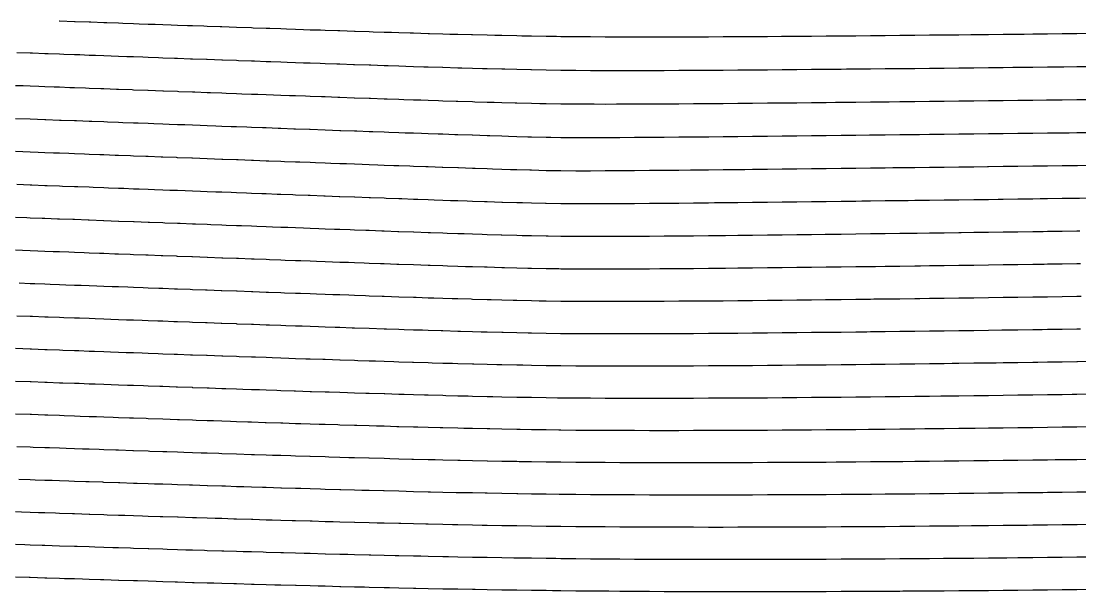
# Model space of a CAD drawing. Header units: metres. Extents: x 228 to 3387, y 40 to 163.
# Drawn here: x 586.5 to 813.5, y 40.5 to 163 of the extents above; entities that cross this region are included whole.
import ezdxf

# ---------------------------------------------------------------- set-up
doc = ezdxf.new("R2010")
doc.units = ezdxf.units.M
for name, color, linetype in [('Contour_Level_10', 7, 'Continuous'), ('Contour_Level_11', 7, 'Continuous'), ('Contour_Level_12', 7, 'Continuous'), ('Contour_Level_13', 7, 'Continuous'), ('Contour_Level_14', 7, 'Continuous'), ('Contour_Level_15', 7, 'Continuous'), ('Contour_Level_16', 7, 'Continuous'), ('Contour_Level_17', 7, 'Continuous'), ('Contour_Level_18', 7, 'Continuous'), ('Contour_Level_19', 7, 'Continuous'), ('Contour_Level_20', 7, 'Continuous'), ('Contour_Level_21', 7, 'Continuous'), ('Contour_Level_22', 7, 'Continuous'), ('Contour_Level_23', 7, 'Continuous'), ('Contour_Level_6', 7, 'Continuous'), ('Contour_Level_7', 7, 'Continuous'), ('Contour_Level_8', 7, 'Continuous'), ('Contour_Level_9', 7, 'Continuous')]:
    doc.layers.add(name, color=color, linetype=linetype)

msp = doc.modelspace()

# ---------------------------------------------------------------- linework, layer by layer
at = {"layer": 'Contour_Level_10'}
msp.add_lwpolyline([(816.09, 132.02), (813.05, 131.97), (812.93, 131.97), (809.76, 131.93), (806.6, 131.89), (803.62, 131.85), (803.44, 131.85), (800.28, 131.81), (797.12, 131.77), (793.96, 131.73), (793.74, 131.73), (790.79, 131.69), (787.63, 131.65), (784.47, 131.61), (783.67, 131.6), (781.31, 131.57), (778.15, 131.54), (774.98, 131.5), (773.47, 131.48), (771.82, 131.46), (768.66, 131.42), (765.5, 131.39), (763.14, 131.36), (762.34, 131.35), (759.18, 131.31), (756.01, 131.27), (752.85, 131.24), (752.6, 131.23), (749.69, 131.2), (746.53, 131.16), (743.37, 131.13), (741.7, 131.11), (740.21, 131.09), (737.04, 131.06), (733.88, 131.03), (730.72, 130.99), (730.07, 130.99), (727.56, 130.96), (724.4, 130.93), (721.23, 130.91), (718.07, 130.88), (716.12, 130.86), (714.91, 130.86), (711.75, 130.84), (708.59, 130.82), (705.43, 130.82), (702.26, 130.84), (700.76, 130.86), (699.1, 130.9), (695.94, 130.98), (695.57, 130.99), (692.78, 131.07), (691.45, 131.11), (689.62, 131.17), (687.6, 131.23), (686.46, 131.27), (683.9, 131.36), (683.29, 131.38), (680.3, 131.48), (680.13, 131.49), (676.97, 131.6), (676.76, 131.6), (673.81, 131.71), (673.28, 131.73), (670.65, 131.82), (669.83, 131.85), (667.48, 131.93), (666.41, 131.97), (664.32, 132.05), (663.02, 132.1), (661.16, 132.16), (659.65, 132.22), (658, 132.28), (656.29, 132.34), (654.84, 132.4), (652.94, 132.47), (651.68, 132.51), (649.6, 132.59), (648.51, 132.63), (646.27, 132.71), (645.35, 132.75), (642.95, 132.83), (642.19, 132.86), (639.64, 132.96), (639.03, 132.98), (636.33, 133.08), (635.87, 133.1), (633.02, 133.2), (632.71, 133.22), (629.72, 133.33), (629.54, 133.33), (626.42, 133.45), (626.38, 133.45), (623.22, 133.57), (623.12, 133.57), (620.06, 133.69), (619.82, 133.7), (616.9, 133.81), (616.53, 133.82), (613.73, 133.92), (613.23, 133.94), (610.57, 134.04), (609.94, 134.07), (607.41, 134.16), (606.64, 134.19), (604.25, 134.28), (603.35, 134.31), (601.09, 134.4), (600.06, 134.44), (597.93, 134.52), (596.76, 134.56), (594.76, 134.63), (593.47, 134.68), (591.6, 134.75), (590.17, 134.8), (588.44, 134.87), (586.88, 134.93), (585.28, 134.99)], dxfattribs=at)
at = {"layer": 'Contour_Level_11'}
msp.add_lwpolyline([(816.09, 125), (813.47, 124.95), (812.93, 124.95), (809.76, 124.9), (806.6, 124.85), (805.06, 124.83), (803.44, 124.81), (800.28, 124.77), (797.12, 124.72), (796, 124.71), (793.96, 124.68), (790.79, 124.64), (787.63, 124.6), (786.51, 124.59), (784.47, 124.56), (781.31, 124.52), (778.15, 124.48), (776.76, 124.46), (774.98, 124.44), (771.82, 124.4), (768.66, 124.36), (766.8, 124.34), (765.5, 124.32), (762.34, 124.28), (759.18, 124.25), (756.65, 124.22), (756.01, 124.21), (752.85, 124.17), (749.69, 124.13), (746.53, 124.1), (746.2, 124.09), (743.37, 124.06), (740.21, 124.02), (737.04, 123.99), (735.21, 123.97), (733.88, 123.96), (730.72, 123.92), (727.56, 123.89), (724.4, 123.86), (722.79, 123.85), (721.23, 123.83), (718.07, 123.81), (714.91, 123.79), (711.75, 123.77), (708.59, 123.76), (705.43, 123.77), (702.26, 123.79), (699.1, 123.84), (698.97, 123.85), (695.94, 123.92), (694, 123.97), (692.78, 124), (689.76, 124.09), (689.62, 124.1), (686.46, 124.2), (685.88, 124.22), (683.29, 124.3), (682.18, 124.34), (680.13, 124.41), (678.59, 124.46), (676.97, 124.52), (675.07, 124.59), (673.81, 124.63), (671.6, 124.71), (670.65, 124.74), (668.17, 124.83), (667.48, 124.86), (664.78, 124.95), (664.32, 124.97), (661.4, 125.08), (661.16, 125.09), (658.05, 125.2), (658, 125.2), (654.84, 125.32), (654.71, 125.32), (651.68, 125.44), (651.38, 125.45), (648.51, 125.55), (648.06, 125.57), (645.35, 125.67), (644.75, 125.69), (642.19, 125.79), (641.44, 125.82), (639.03, 125.91), (638.14, 125.94), (635.87, 126.02), (634.85, 126.06), (632.71, 126.14), (631.55, 126.19), (629.54, 126.26), (628.26, 126.31), (626.38, 126.38), (624.97, 126.43), (623.22, 126.5), (621.68, 126.56), (620.06, 126.62), (618.4, 126.68), (616.9, 126.73), (615.11, 126.8), (613.73, 126.85), (611.83, 126.92), (610.57, 126.97), (608.54, 127.05), (607.41, 127.09), (605.26, 127.17), (604.25, 127.21), (601.97, 127.29), (601.09, 127.33), (598.69, 127.42), (597.93, 127.45), (595.4, 127.54), (594.76, 127.56), (592.11, 127.66), (591.6, 127.68), (588.82, 127.79), (588.44, 127.8), (585.54, 127.91)], dxfattribs=at)
at = {"layer": 'Contour_Level_12'}
msp.add_lwpolyline([(813.55, 117.94), (812.93, 117.93), (809.76, 117.88), (806.6, 117.83), (805.68, 117.81), (803.44, 117.78), (800.28, 117.73), (797.16, 117.69), (797.12, 117.69), (793.96, 117.65), (790.79, 117.6), (788.09, 117.57), (787.63, 117.56), (784.47, 117.52), (781.31, 117.48), (778.65, 117.44), (778.15, 117.44), (774.98, 117.4), (771.82, 117.36), (768.91, 117.32), (768.66, 117.32), (765.5, 117.28), (762.34, 117.24), (759.18, 117.2), (758.9, 117.2), (756.01, 117.16), (752.85, 117.13), (749.69, 117.09), (748.53, 117.08), (746.53, 117.05), (743.37, 117.02), (740.21, 116.98), (737.55, 116.95), (737.04, 116.95), (733.88, 116.91), (730.72, 116.88), (727.56, 116.85), (724.95, 116.83), (724.4, 116.82), (721.23, 116.8), (718.07, 116.78), (714.91, 116.76), (711.75, 116.75), (708.59, 116.75), (705.43, 116.76), (702.26, 116.79), (699.55, 116.83), (699.1, 116.84), (695.94, 116.9), (693.96, 116.95), (692.78, 116.98), (689.62, 117.07), (689.42, 117.08), (686.46, 117.16), (685.37, 117.2), (683.29, 117.26), (681.53, 117.32), (680.13, 117.37), (677.85, 117.44), (676.97, 117.47), (674.26, 117.57), (673.81, 117.58), (670.74, 117.69), (670.65, 117.69), (667.48, 117.81), (667.27, 117.81), (664.32, 117.92), (663.85, 117.94), (661.16, 118.03), (660.45, 118.06), (658, 118.15), (657.07, 118.18), (654.84, 118.26), (653.71, 118.31), (651.68, 118.38), (650.37, 118.43), (648.51, 118.5), (647.04, 118.55), (645.35, 118.61), (643.71, 118.68), (642.19, 118.73), (640.4, 118.8), (639.03, 118.85), (637.08, 118.92), (635.87, 118.97), (633.78, 119.05), (632.71, 119.09), (630.48, 119.17), (629.54, 119.2), (627.18, 119.29), (626.38, 119.32), (623.89, 119.41), (623.22, 119.44), (620.59, 119.54), (620.06, 119.56), (617.3, 119.66), (616.9, 119.68), (614.01, 119.78), (613.73, 119.79), (610.72, 119.91), (610.57, 119.91), (607.43, 120.03), (607.41, 120.03), (604.25, 120.15), (604.14, 120.15), (601.09, 120.27), (600.86, 120.28), (597.93, 120.39), (597.57, 120.4), (594.76, 120.5), (594.28, 120.52), (591.6, 120.62), (590.99, 120.65), (588.44, 120.74), (587.7, 120.77), (585.28, 120.86)], dxfattribs=at)
at = {"layer": 'Contour_Level_13'}
msp.add_lwpolyline([(813.69, 110.92), (812.93, 110.91), (809.76, 110.86), (806.6, 110.81), (805.92, 110.8), (803.44, 110.76), (800.28, 110.71), (797.58, 110.67), (797.12, 110.67), (793.96, 110.62), (790.79, 110.58), (788.72, 110.55), (787.63, 110.53), (784.47, 110.49), (781.31, 110.45), (779.41, 110.43), (778.15, 110.41), (774.98, 110.37), (771.82, 110.33), (769.72, 110.3), (768.66, 110.29), (765.5, 110.25), (762.34, 110.21), (759.64, 110.18), (759.18, 110.17), (756.01, 110.14), (752.85, 110.1), (749.69, 110.06), (749.04, 110.06), (746.53, 110.03), (743.37, 109.99), (740.21, 109.96), (737.56, 109.93), (737.04, 109.93), (733.88, 109.9), (730.72, 109.87), (727.56, 109.84), (724.4, 109.82), (723.44, 109.81), (721.23, 109.8), (718.07, 109.78), (714.91, 109.77), (711.75, 109.76), (708.59, 109.76), (705.43, 109.78), (702.26, 109.8), (701.82, 109.81), (699.1, 109.85), (695.94, 109.91), (695.13, 109.93), (692.78, 109.99), (690.19, 110.06), (689.62, 110.07), (686.46, 110.16), (685.85, 110.18), (683.29, 110.26), (681.82, 110.3), (680.13, 110.36), (677.97, 110.43), (676.97, 110.46), (674.25, 110.55), (673.81, 110.56), (670.65, 110.67), (670.63, 110.67), (667.48, 110.78), (667.07, 110.8), (664.32, 110.89), (663.57, 110.92), (661.16, 111), (660.1, 111.04), (658, 111.12), (656.67, 111.17), (654.84, 111.23), (653.26, 111.29), (651.68, 111.35), (649.86, 111.41), (648.51, 111.46), (646.49, 111.53), (645.35, 111.58), (643.13, 111.66), (642.19, 111.69), (639.78, 111.78), (639.03, 111.81), (636.44, 111.9), (635.87, 111.92), (633.1, 112.03), (632.71, 112.04), (629.78, 112.15), (629.54, 112.16), (626.45, 112.27), (626.38, 112.28), (623.22, 112.39), (623.14, 112.4), (620.06, 112.51), (619.82, 112.52), (616.9, 112.63), (616.51, 112.64), (613.73, 112.75), (613.21, 112.77), (610.57, 112.86), (609.9, 112.89), (607.41, 112.98), (606.6, 113.01), (604.25, 113.1), (603.3, 113.14), (601.09, 113.22), (600, 113.26), (597.93, 113.34), (596.7, 113.38), (594.76, 113.45), (593.4, 113.5), (591.6, 113.57), (590.1, 113.63), (588.44, 113.69), (586.8, 113.75), (585.28, 113.81)], dxfattribs=at)
at = {"layer": 'Contour_Level_14'}
msp.add_lwpolyline([(813.85, 103.9), (812.93, 103.89), (809.76, 103.84), (806.6, 103.79), (805.88, 103.78), (803.44, 103.74), (800.28, 103.69), (797.48, 103.65), (797.12, 103.65), (793.96, 103.61), (790.79, 103.56), (788.58, 103.53), (787.63, 103.52), (784.47, 103.48), (781.31, 103.44), (779.21, 103.41), (778.15, 103.39), (774.98, 103.35), (771.82, 103.32), (769.36, 103.29), (768.66, 103.28), (765.5, 103.24), (762.34, 103.2), (759.18, 103.16), (758.97, 103.16), (756.01, 103.13), (752.85, 103.09), (749.69, 103.06), (747.77, 103.04), (746.53, 103.03), (743.37, 102.99), (740.21, 102.96), (737.04, 102.93), (735.03, 102.92), (733.88, 102.91), (730.72, 102.88), (727.56, 102.86), (724.4, 102.84), (721.23, 102.82), (718.07, 102.81), (714.91, 102.8), (711.75, 102.79), (708.59, 102.8), (705.43, 102.81), (702.26, 102.84), (699.1, 102.89), (697.59, 102.92), (695.94, 102.95), (692.78, 103.02), (692.04, 103.04), (689.62, 103.1), (687.32, 103.16), (686.46, 103.19), (683.29, 103.28), (682.99, 103.29), (680.13, 103.37), (678.93, 103.41), (676.97, 103.47), (675.02, 103.53), (673.81, 103.57), (671.23, 103.65), (670.65, 103.67), (667.53, 103.78), (667.48, 103.78), (664.32, 103.89), (663.91, 103.9), (661.16, 104), (660.34, 104.02), (658, 104.11), (656.81, 104.15), (654.84, 104.22), (653.31, 104.27), (651.68, 104.33), (649.84, 104.39), (648.51, 104.44), (646.4, 104.52), (645.35, 104.55), (642.98, 104.64), (642.19, 104.67), (639.57, 104.76), (639.03, 104.78), (636.18, 104.89), (635.87, 104.9), (632.8, 105.01), (632.71, 105.01), (629.54, 105.13), (629.43, 105.13), (626.38, 105.24), (626.07, 105.26), (623.22, 105.36), (622.72, 105.38), (620.06, 105.48), (619.37, 105.5), (616.9, 105.59), (616.03, 105.62), (613.73, 105.71), (612.69, 105.75), (610.57, 105.83), (609.36, 105.87), (607.41, 105.94), (606.03, 105.99), (604.25, 106.06), (602.7, 106.12), (601.09, 106.18), (599.38, 106.24), (597.93, 106.29), (596.06, 106.36), (594.76, 106.41), (592.74, 106.49), (591.6, 106.53), (589.42, 106.61), (588.44, 106.65), (586.11, 106.73)], dxfattribs=at)
at = {"layer": 'Contour_Level_15'}
msp.add_lwpolyline([(813.71, 96.88), (812.93, 96.87), (809.76, 96.82), (806.6, 96.78), (805.46, 96.76), (803.44, 96.73), (800.28, 96.69), (797.12, 96.64), (796.83, 96.64), (793.96, 96.6), (790.79, 96.55), (787.74, 96.51), (787.63, 96.51), (784.47, 96.47), (781.31, 96.43), (778.15, 96.39), (778.11, 96.39), (774.98, 96.35), (771.82, 96.31), (768.66, 96.28), (767.86, 96.27), (765.5, 96.24), (762.34, 96.2), (759.18, 96.17), (756.8, 96.14), (756.01, 96.14), (752.85, 96.1), (749.69, 96.07), (746.53, 96.04), (744.39, 96.02), (743.37, 96.01), (740.21, 95.98), (737.04, 95.96), (733.88, 95.93), (730.72, 95.91), (728.34, 95.9), (727.56, 95.89), (724.4, 95.88), (721.23, 95.86), (718.07, 95.85), (714.91, 95.85), (711.75, 95.85), (708.59, 95.86), (705.43, 95.87), (702.26, 95.9), (702.15, 95.9), (699.1, 95.94), (695.94, 96.01), (695.22, 96.02), (692.78, 96.07), (689.89, 96.14), (689.62, 96.15), (686.46, 96.23), (685.16, 96.27), (683.29, 96.32), (680.75, 96.39), (680.13, 96.41), (676.97, 96.5), (676.57, 96.51), (673.81, 96.6), (672.55, 96.64), (670.65, 96.7), (668.66, 96.76), (667.48, 96.8), (664.86, 96.88), (664.32, 96.9), (661.16, 97.01), (661.14, 97.01), (658, 97.11), (657.48, 97.13), (654.84, 97.22), (653.87, 97.25), (651.68, 97.33), (650.29, 97.38), (648.51, 97.44), (646.76, 97.5), (645.35, 97.55), (643.25, 97.62), (642.19, 97.66), (639.77, 97.74), (639.03, 97.77), (636.3, 97.87), (635.87, 97.88), (632.86, 97.99), (632.71, 98), (629.54, 98.11), (629.43, 98.11), (626.38, 98.22), (626.01, 98.24), (623.22, 98.34), (622.61, 98.36), (620.06, 98.45), (619.21, 98.48), (616.9, 98.57), (615.83, 98.61), (613.73, 98.68), (612.45, 98.73), (610.57, 98.8), (609.08, 98.85), (607.41, 98.91), (605.71, 98.98), (604.25, 99.03), (602.35, 99.1), (601.09, 99.15), (599, 99.22), (597.93, 99.26), (595.65, 99.35), (594.76, 99.38), (592.3, 99.47), (591.6, 99.49), (588.96, 99.59), (588.44, 99.61), (585.61, 99.71)], dxfattribs=at)
at = {"layer": 'Contour_Level_16'}
msp.add_lwpolyline([(816.09, 89.91), (813.06, 89.86), (812.93, 89.86), (809.76, 89.82), (806.6, 89.77), (804.54, 89.74), (803.44, 89.73), (800.28, 89.68), (797.12, 89.64), (795.6, 89.62), (793.96, 89.6), (790.79, 89.56), (787.63, 89.51), (786.14, 89.5), (784.47, 89.47), (781.31, 89.44), (778.15, 89.4), (776.03, 89.37), (774.98, 89.36), (771.82, 89.32), (768.66, 89.29), (765.5, 89.25), (765.08, 89.25), (762.34, 89.22), (759.18, 89.19), (756.01, 89.16), (752.85, 89.13), (752.81, 89.13), (749.69, 89.1), (746.53, 89.07), (743.37, 89.04), (740.21, 89.02), (737.61, 89), (737.04, 89), (733.88, 88.98), (730.72, 88.96), (727.56, 88.95), (724.4, 88.94), (721.23, 88.93), (718.07, 88.92), (714.91, 88.92), (711.75, 88.93), (708.59, 88.94), (705.43, 88.96), (702.26, 88.99), (701.12, 89), (699.1, 89.03), (695.94, 89.09), (694.09, 89.13), (692.78, 89.15), (689.62, 89.22), (688.53, 89.25), (686.46, 89.3), (683.56, 89.37), (683.29, 89.38), (680.13, 89.46), (678.98, 89.5), (676.97, 89.55), (674.63, 89.62), (673.81, 89.64), (670.65, 89.74), (670.46, 89.74), (667.48, 89.83), (666.44, 89.86), (664.32, 89.93), (662.52, 89.99), (661.16, 90.03), (658.68, 90.11), (658, 90.13), (654.91, 90.23), (654.84, 90.24), (651.68, 90.34), (651.21, 90.36), (648.51, 90.45), (647.55, 90.48), (645.35, 90.55), (643.93, 90.6), (642.19, 90.66), (640.35, 90.73), (639.03, 90.77), (636.79, 90.85), (635.87, 90.88), (633.26, 90.97), (632.71, 90.99), (629.76, 91.1), (629.54, 91.1), (626.38, 91.22), (626.27, 91.22), (623.22, 91.33), (622.8, 91.34), (620.06, 91.44), (619.35, 91.47), (616.9, 91.55), (615.9, 91.59), (613.73, 91.67), (612.47, 91.71), (610.57, 91.78), (609.05, 91.83), (607.41, 91.89), (605.64, 91.96), (604.25, 92.01), (602.24, 92.08), (601.09, 92.12), (598.84, 92.2), (597.93, 92.24), (595.45, 92.33), (594.76, 92.35), (592.07, 92.45), (591.6, 92.47), (588.69, 92.57), (588.44, 92.58), (585.32, 92.7)], dxfattribs=at)
at = {"layer": 'Contour_Level_17'}
msp.add_lwpolyline([(816.09, 82.91), (812.93, 82.86), (811.94, 82.85), (809.76, 82.82), (806.6, 82.77), (803.44, 82.73), (803.1, 82.72), (800.28, 82.69), (797.12, 82.64), (793.96, 82.6), (793.74, 82.6), (790.79, 82.56), (787.63, 82.52), (784.47, 82.49), (783.73, 82.48), (781.31, 82.45), (778.15, 82.41), (774.98, 82.38), (772.85, 82.35), (771.82, 82.34), (768.66, 82.31), (765.5, 82.28), (762.34, 82.25), (760.66, 82.23), (759.18, 82.22), (756.01, 82.19), (752.85, 82.16), (749.69, 82.14), (746.53, 82.11), (745.84, 82.11), (743.37, 82.09), (740.21, 82.07), (737.04, 82.05), (733.88, 82.04), (730.72, 82.03), (727.56, 82.02), (724.4, 82.01), (721.23, 82.01), (718.07, 82.01), (714.91, 82.01), (711.75, 82.02), (708.59, 82.04), (705.43, 82.07), (702.26, 82.1), (701.53, 82.11), (699.1, 82.14), (695.94, 82.19), (693.68, 82.23), (692.78, 82.25), (689.62, 82.31), (687.66, 82.35), (686.46, 82.38), (683.29, 82.46), (682.39, 82.48), (680.13, 82.53), (677.55, 82.6), (676.97, 82.62), (673.81, 82.7), (673, 82.72), (670.65, 82.79), (668.67, 82.85), (667.48, 82.88), (664.48, 82.97), (664.32, 82.97), (661.16, 83.07), (660.42, 83.09), (658, 83.17), (656.46, 83.22), (654.84, 83.27), (652.58, 83.34), (651.68, 83.37), (648.77, 83.46), (648.51, 83.47), (645.35, 83.57), (645.02, 83.59), (642.19, 83.68), (641.31, 83.71), (639.03, 83.79), (637.65, 83.83), (635.87, 83.89), (634.02, 83.95), (632.71, 84), (630.42, 84.08), (629.54, 84.11), (626.84, 84.2), (626.38, 84.22), (623.29, 84.32), (623.22, 84.33), (620.06, 84.44), (619.76, 84.45), (616.9, 84.55), (616.25, 84.57), (613.73, 84.66), (612.76, 84.69), (610.57, 84.77), (609.28, 84.82), (607.41, 84.88), (605.81, 84.94), (604.25, 85), (602.36, 85.06), (601.09, 85.11), (598.91, 85.19), (597.93, 85.22), (595.47, 85.31), (594.76, 85.33), (592.05, 85.43), (591.6, 85.45), (588.63, 85.56), (588.44, 85.56), (585.28, 85.68)], dxfattribs=at)
at = {"layer": 'Contour_Level_18'}
msp.add_lwpolyline([(816.09, 75.91), (812.93, 75.86), (810.36, 75.83), (809.76, 75.82), (806.6, 75.78), (803.44, 75.74), (801.06, 75.71), (800.28, 75.7), (797.12, 75.66), (793.96, 75.62), (791.12, 75.58), (790.79, 75.58), (787.63, 75.54), (784.47, 75.51), (781.31, 75.47), (780.31, 75.46), (778.15, 75.44), (774.98, 75.4), (771.82, 75.37), (768.66, 75.34), (768.21, 75.34), (765.5, 75.31), (762.34, 75.28), (759.18, 75.26), (756.01, 75.23), (753.65, 75.21), (752.85, 75.21), (749.69, 75.19), (746.53, 75.17), (743.37, 75.15), (740.21, 75.13), (737.04, 75.12), (733.88, 75.11), (730.72, 75.1), (727.56, 75.09), (724.4, 75.09), (721.23, 75.09), (718.07, 75.1), (714.91, 75.11), (711.75, 75.13), (708.59, 75.15), (705.43, 75.17), (702.26, 75.21), (701.84, 75.21), (699.1, 75.25), (695.94, 75.3), (693.49, 75.34), (692.78, 75.35), (689.62, 75.41), (687.04, 75.46), (686.46, 75.47), (683.29, 75.54), (681.45, 75.58), (680.13, 75.61), (676.97, 75.69), (676.35, 75.71), (673.81, 75.77), (671.59, 75.83), (670.65, 75.85), (667.48, 75.94), (667.06, 75.95), (664.32, 76.03), (662.72, 76.08), (661.16, 76.12), (658.52, 76.2), (658, 76.21), (654.84, 76.31), (654.42, 76.32), (651.68, 76.41), (650.43, 76.44), (648.51, 76.5), (646.51, 76.57), (645.35, 76.6), (642.65, 76.69), (642.19, 76.71), (639.03, 76.81), (638.85, 76.81), (635.87, 76.91), (635.1, 76.94), (632.71, 77.02), (631.39, 77.06), (629.54, 77.12), (627.72, 77.18), (626.38, 77.23), (624.07, 77.31), (623.22, 77.34), (620.45, 77.43), (620.06, 77.44), (616.9, 77.55), (616.86, 77.55), (613.73, 77.66), (613.29, 77.68), (610.57, 77.77), (609.74, 77.8), (607.41, 77.88), (606.21, 77.92), (604.25, 77.99), (602.69, 78.05), (601.09, 78.1), (599.19, 78.17), (597.93, 78.21), (595.7, 78.29), (594.76, 78.32), (592.22, 78.41), (591.6, 78.44), (588.75, 78.54), (588.44, 78.55), (585.29, 78.66)], dxfattribs=at)
at = {"layer": 'Contour_Level_19'}
msp.add_lwpolyline([(816.09, 68.91), (812.93, 68.87), (809.76, 68.83), (808.28, 68.81), (806.6, 68.79), (803.44, 68.75), (800.28, 68.71), (798.37, 68.69), (797.12, 68.67), (793.96, 68.64), (790.79, 68.6), (787.63, 68.56), (787.62, 68.56), (784.47, 68.53), (781.31, 68.5), (778.15, 68.47), (775.58, 68.44), (774.98, 68.44), (771.82, 68.41), (768.66, 68.38), (765.5, 68.35), (762.34, 68.33), (761.26, 68.32), (759.18, 68.3), (756.01, 68.28), (752.85, 68.26), (749.69, 68.24), (746.53, 68.23), (743.37, 68.21), (740.21, 68.2), (739.17, 68.2), (737.04, 68.19), (733.88, 68.18), (730.72, 68.18), (727.56, 68.18), (724.4, 68.18), (721.23, 68.18), (718.07, 68.19), (717.95, 68.2), (714.91, 68.21), (711.75, 68.23), (708.59, 68.25), (705.43, 68.28), (702.26, 68.31), (701.98, 68.32), (699.1, 68.35), (695.94, 68.4), (693.31, 68.44), (692.78, 68.45), (689.62, 68.51), (686.5, 68.56), (686.46, 68.57), (683.29, 68.63), (680.62, 68.69), (680.13, 68.7), (676.97, 68.77), (675.29, 68.81), (673.81, 68.85), (670.65, 68.93), (670.3, 68.93), (667.48, 69.01), (665.6, 69.06), (664.32, 69.09), (661.16, 69.18), (661.09, 69.18), (658, 69.27), (656.75, 69.3), (654.84, 69.36), (652.52, 69.43), (651.68, 69.45), (648.51, 69.55), (648.4, 69.55), (645.35, 69.64), (644.37, 69.67), (642.19, 69.74), (640.42, 69.8), (639.03, 69.84), (636.52, 69.92), (635.87, 69.94), (632.71, 70.04), (632.68, 70.04), (629.54, 70.14), (628.88, 70.17), (626.38, 70.25), (625.13, 70.29), (623.22, 70.35), (621.42, 70.41), (620.06, 70.46), (617.73, 70.53), (616.9, 70.56), (614.07, 70.66), (613.73, 70.67), (610.57, 70.78), (610.44, 70.78), (607.41, 70.88), (606.83, 70.9), (604.25, 70.99), (603.24, 71.03), (601.09, 71.1), (599.67, 71.15), (597.93, 71.21), (596.12, 71.27), (594.76, 71.32), (592.58, 71.4), (591.6, 71.43), (589.05, 71.52), (588.44, 71.54), (585.54, 71.64)], dxfattribs=at)
at = {"layer": 'Contour_Level_20'}
msp.add_lwpolyline([(815.53, 61.92), (812.93, 61.88), (809.76, 61.84), (806.6, 61.8), (805.62, 61.79), (803.44, 61.77), (800.28, 61.73), (797.12, 61.69), (794.88, 61.67), (793.96, 61.66), (790.79, 61.63), (787.63, 61.59), (784.47, 61.56), (782.92, 61.55), (781.31, 61.53), (778.15, 61.5), (774.98, 61.47), (771.82, 61.45), (768.85, 61.42), (768.66, 61.42), (765.5, 61.4), (762.34, 61.38), (759.18, 61.36), (756.01, 61.34), (752.85, 61.32), (749.69, 61.3), (748.9, 61.3), (746.53, 61.29), (743.37, 61.28), (740.21, 61.27), (737.04, 61.26), (733.88, 61.26), (730.72, 61.26), (727.56, 61.26), (724.4, 61.27), (721.23, 61.28), (718.07, 61.29), (716.35, 61.3), (714.91, 61.31), (711.75, 61.33), (708.59, 61.35), (705.43, 61.38), (702.26, 61.42), (701.92, 61.42), (699.1, 61.46), (695.94, 61.5), (693.04, 61.55), (692.78, 61.55), (689.62, 61.6), (686.46, 61.66), (685.98, 61.67), (683.29, 61.72), (680.13, 61.79), (679.83, 61.79), (676.97, 61.85), (674.27, 61.92), (673.81, 61.93), (670.65, 62), (669.1, 62.04), (667.48, 62.08), (664.32, 62.16), (664.21, 62.16), (661.16, 62.24), (659.55, 62.29), (658, 62.33), (655.06, 62.41), (654.84, 62.41), (651.68, 62.5), (650.71, 62.53), (648.51, 62.59), (646.47, 62.65), (645.35, 62.69), (642.32, 62.78), (642.19, 62.78), (639.03, 62.88), (638.27, 62.9), (635.87, 62.97), (634.28, 63.02), (632.71, 63.07), (630.35, 63.15), (629.54, 63.17), (626.47, 63.27), (626.38, 63.27), (623.22, 63.37), (622.64, 63.39), (620.06, 63.48), (618.85, 63.52), (616.9, 63.58), (615.09, 63.64), (613.73, 63.68), (611.37, 63.76), (610.57, 63.79), (607.67, 63.89), (607.41, 63.89), (604.25, 64), (604, 64.01), (601.09, 64.11), (600.36, 64.13), (597.93, 64.21), (596.73, 64.26), (594.76, 64.32), (593.13, 64.38), (591.6, 64.43), (589.54, 64.5), (588.44, 64.54), (585.97, 64.62)], dxfattribs=at)
at = {"layer": 'Contour_Level_21'}
msp.add_lwpolyline([(816.09, 54.94), (812.98, 54.9), (812.93, 54.9), (809.76, 54.86), (806.6, 54.82), (803.44, 54.79), (802.23, 54.77), (800.28, 54.75), (797.12, 54.72), (793.96, 54.69), (790.79, 54.66), (790.34, 54.65), (787.63, 54.63), (784.47, 54.6), (781.31, 54.57), (778.15, 54.54), (776.47, 54.53), (774.98, 54.52), (771.82, 54.49), (768.66, 54.47), (765.5, 54.45), (762.34, 54.43), (759.18, 54.41), (757.9, 54.41), (756.01, 54.4), (752.85, 54.38), (749.69, 54.37), (746.53, 54.36), (743.37, 54.35), (740.21, 54.35), (737.04, 54.34), (733.88, 54.34), (730.72, 54.35), (727.56, 54.35), (724.4, 54.36), (721.23, 54.37), (718.07, 54.39), (715.02, 54.41), (714.91, 54.41), (711.75, 54.43), (708.59, 54.46), (705.43, 54.49), (702.26, 54.52), (701.65, 54.53), (699.1, 54.56), (695.94, 54.6), (692.78, 54.65), (692.65, 54.65), (689.62, 54.7), (686.46, 54.76), (685.39, 54.77), (683.29, 54.81), (680.13, 54.88), (679.03, 54.9), (676.97, 54.94), (673.81, 55.01), (673.26, 55.02), (670.65, 55.08), (667.91, 55.14), (667.48, 55.15), (664.32, 55.23), (662.87, 55.27), (661.16, 55.31), (658.05, 55.39), (658, 55.39), (654.84, 55.48), (653.43, 55.51), (651.68, 55.56), (648.94, 55.64), (648.51, 55.65), (645.35, 55.74), (644.59, 55.76), (642.19, 55.83), (640.34, 55.88), (639.03, 55.92), (636.18, 56.01), (635.87, 56.02), (632.71, 56.11), (632.1, 56.13), (629.54, 56.21), (628.08, 56.25), (626.38, 56.3), (624.12, 56.38), (623.22, 56.4), (620.2, 56.5), (620.06, 56.5), (616.9, 56.6), (616.34, 56.62), (613.73, 56.71), (612.52, 56.74), (610.57, 56.81), (608.73, 56.87), (607.41, 56.91), (604.97, 56.99), (604.25, 57.01), (601.23, 57.11), (601.09, 57.12), (597.93, 57.22), (597.53, 57.24), (594.76, 57.33), (593.85, 57.36), (591.6, 57.44), (590.19, 57.48), (588.44, 57.54), (586.55, 57.61), (585.28, 57.65)], dxfattribs=at)
at = {"layer": 'Contour_Level_22'}
msp.add_lwpolyline([(816.09, 47.95), (812.93, 47.91), (809.79, 47.88), (809.76, 47.88), (806.6, 47.85), (803.44, 47.81), (800.28, 47.78), (797.92, 47.76), (797.12, 47.75), (793.96, 47.72), (790.79, 47.69), (787.63, 47.66), (784.47, 47.64), (784.28, 47.63), (781.31, 47.61), (778.15, 47.59), (774.98, 47.56), (771.82, 47.54), (768.66, 47.52), (766.72, 47.51), (765.5, 47.5), (762.34, 47.49), (759.18, 47.47), (756.01, 47.46), (752.85, 47.45), (749.69, 47.44), (746.53, 47.43), (743.37, 47.43), (740.21, 47.42), (737.04, 47.42), (733.88, 47.43), (730.72, 47.43), (727.56, 47.44), (724.4, 47.45), (721.23, 47.46), (718.07, 47.48), (714.91, 47.5), (713.85, 47.51), (711.75, 47.53), (708.59, 47.55), (705.43, 47.59), (702.26, 47.62), (701.16, 47.63), (699.1, 47.66), (695.94, 47.7), (692.78, 47.75), (692.13, 47.76), (689.62, 47.8), (686.46, 47.85), (684.69, 47.88), (683.29, 47.9), (680.13, 47.96), (678.16, 48), (676.97, 48.03), (673.81, 48.09), (672.23, 48.13), (670.65, 48.16), (667.48, 48.23), (666.71, 48.25), (664.32, 48.3), (661.51, 48.37), (661.16, 48.38), (658, 48.46), (656.57, 48.5), (654.84, 48.54), (651.8, 48.62), (651.68, 48.62), (648.51, 48.71), (647.21, 48.74), (645.35, 48.79), (642.74, 48.86), (642.19, 48.88), (639.03, 48.97), (638.39, 48.99), (635.87, 49.06), (634.13, 49.11), (632.71, 49.15), (629.96, 49.23), (629.54, 49.25), (626.38, 49.34), (625.85, 49.36), (623.22, 49.44), (621.81, 49.48), (620.06, 49.53), (617.82, 49.6), (616.9, 49.63), (613.88, 49.73), (613.73, 49.73), (610.57, 49.83), (609.98, 49.85), (607.41, 49.93), (606.13, 49.97), (604.25, 50.03), (602.3, 50.1), (601.09, 50.14), (598.51, 50.22), (597.93, 50.24), (594.76, 50.34), (594.75, 50.34), (591.6, 50.45), (591.01, 50.47), (588.44, 50.55), (587.3, 50.59), (585.28, 50.66)], dxfattribs=at)
at = {"layer": 'Contour_Level_23'}
msp.add_lwpolyline([(816.09, 40.97), (812.93, 40.93), (809.76, 40.9), (806.6, 40.87), (805.78, 40.86), (803.44, 40.84), (800.28, 40.81), (797.12, 40.78), (793.96, 40.75), (792.3, 40.74), (790.79, 40.73), (787.63, 40.7), (784.47, 40.68), (781.31, 40.65), (778.15, 40.63), (775.57, 40.62), (774.98, 40.61), (771.82, 40.59), (768.66, 40.58), (765.5, 40.56), (762.34, 40.55), (759.18, 40.53), (756.01, 40.52), (752.85, 40.52), (749.69, 40.51), (746.53, 40.5), (743.37, 40.5), (740.21, 40.5), (737.04, 40.5), (733.88, 40.51), (730.72, 40.52), (727.56, 40.53), (724.4, 40.54), (721.23, 40.56), (718.07, 40.57), (714.91, 40.6), (712.53, 40.62), (711.75, 40.62), (708.59, 40.65), (705.43, 40.68), (702.26, 40.72), (700.45, 40.74), (699.1, 40.76), (695.94, 40.8), (692.78, 40.84), (691.43, 40.86), (689.62, 40.89), (686.46, 40.94), (683.87, 40.98), (683.29, 40.99), (680.13, 41.05), (677.19, 41.11), (676.97, 41.11), (673.81, 41.18), (671.12, 41.23), (670.65, 41.24), (667.48, 41.31), (665.47, 41.35), (664.32, 41.38), (661.16, 41.45), (660.14, 41.48), (658, 41.53), (655.06, 41.6), (654.84, 41.61), (651.68, 41.69), (650.19, 41.72), (648.51, 41.77), (645.47, 41.85), (645.35, 41.85), (642.19, 41.93), (640.91, 41.97), (639.03, 42.02), (636.45, 42.09), (635.87, 42.11), (632.71, 42.2), (632.1, 42.22), (629.54, 42.29), (627.83, 42.34), (626.38, 42.38), (623.64, 42.46), (623.22, 42.47), (620.06, 42.57), (619.52, 42.59), (616.9, 42.66), (615.46, 42.71), (613.73, 42.76), (611.44, 42.83), (610.57, 42.86), (607.48, 42.95), (607.41, 42.96), (604.25, 43.06), (603.55, 43.08), (601.09, 43.16), (599.67, 43.2), (597.93, 43.26), (595.82, 43.32), (594.76, 43.36), (592, 43.45), (591.6, 43.46), (588.44, 43.56), (588.2, 43.57), (585.28, 43.67)], dxfattribs=at)
at = {"layer": 'Contour_Level_6'}
msp.add_lwpolyline([(816.09, 160.35), (812.93, 160.3), (812.02, 160.29), (809.76, 160.26), (806.6, 160.22), (803.44, 160.19), (801.64, 160.17), (800.28, 160.15), (797.12, 160.12), (793.96, 160.08), (790.79, 160.05), (790.15, 160.05), (787.63, 160.02), (784.47, 159.99), (781.31, 159.96), (778.15, 159.92), (777.88, 159.92), (774.98, 159.89), (771.82, 159.86), (768.66, 159.83), (765.5, 159.81), (764.65, 159.8), (762.34, 159.78), (759.18, 159.75), (756.01, 159.73), (752.85, 159.7), (749.69, 159.68), (749.56, 159.68), (746.53, 159.65), (743.37, 159.63), (740.21, 159.61), (737.04, 159.6), (733.88, 159.58), (730.72, 159.57), (727.56, 159.56), (724.4, 159.55), (722.62, 159.55), (721.23, 159.55), (720.21, 159.55), (718.07, 159.55), (714.91, 159.56), (711.75, 159.58), (708.59, 159.6), (705.43, 159.63), (702.26, 159.66), (701.34, 159.68), (699.1, 159.71), (695.94, 159.76), (693.91, 159.8), (692.78, 159.82), (689.62, 159.89), (688.12, 159.92), (686.46, 159.96), (683.29, 160.04), (683.06, 160.05), (680.13, 160.12), (678.46, 160.17), (676.97, 160.21), (674.1, 160.29), (673.81, 160.3), (670.65, 160.39), (669.94, 160.41), (667.48, 160.49), (665.92, 160.54), (664.32, 160.59), (662, 160.66), (661.16, 160.69), (658.16, 160.78), (658, 160.79), (654.84, 160.89), (654.4, 160.91), (651.68, 161), (650.69, 161.03), (648.51, 161.1), (647.02, 161.15), (645.35, 161.21), (643.4, 161.28), (642.19, 161.32), (639.8, 161.4), (639.03, 161.43), (636.23, 161.52), (635.87, 161.54), (632.71, 161.64), (632.69, 161.65), (629.54, 161.76), (629.16, 161.77), (626.38, 161.87), (625.66, 161.89), (623.22, 161.98), (622.17, 162.02), (620.06, 162.09), (618.7, 162.14), (616.9, 162.2), (615.23, 162.26), (613.73, 162.31), (611.78, 162.38), (610.57, 162.43), (608.33, 162.51), (607.41, 162.54), (604.9, 162.63), (604.25, 162.65), (601.47, 162.75), (601.09, 162.77), (598.05, 162.88), (597.93, 162.88), (594.76, 163), (594.63, 163)], dxfattribs=at)
at = {"layer": 'Contour_Level_7'}
msp.add_lwpolyline([(816.09, 153.22), (812.93, 153.18), (810.13, 153.15), (809.76, 153.15), (806.6, 153.11), (803.44, 153.07), (800.28, 153.04), (799.15, 153.03), (797.12, 153), (793.96, 152.97), (790.79, 152.94), (787.67, 152.9), (787.63, 152.9), (784.47, 152.87), (781.31, 152.84), (778.15, 152.8), (775.86, 152.78), (774.98, 152.77), (771.82, 152.74), (768.66, 152.71), (765.5, 152.68), (763.53, 152.66), (762.34, 152.65), (759.18, 152.62), (756.01, 152.59), (752.85, 152.56), (750.19, 152.53), (749.69, 152.53), (746.53, 152.5), (743.37, 152.48), (740.21, 152.45), (737.04, 152.43), (734.05, 152.41), (733.88, 152.41), (730.72, 152.39), (727.56, 152.38), (724.4, 152.36), (721.23, 152.35), (718.07, 152.35), (714.91, 152.35), (711.75, 152.36), (708.59, 152.37), (705.43, 152.39), (703.89, 152.41), (702.26, 152.43), (699.1, 152.48), (695.94, 152.53), (695.81, 152.53), (692.78, 152.6), (690.23, 152.66), (689.62, 152.67), (686.46, 152.75), (685.42, 152.78), (683.29, 152.84), (681.01, 152.9), (680.13, 152.93), (676.97, 153.02), (676.83, 153.03), (673.81, 153.12), (672.84, 153.15), (670.65, 153.22), (668.97, 153.27), (667.48, 153.32), (665.18, 153.4), (664.32, 153.42), (661.46, 153.52), (661.16, 153.53), (658, 153.64), (657.8, 153.64), (654.84, 153.74), (654.18, 153.77), (651.68, 153.85), (650.61, 153.89), (648.51, 153.96), (647.06, 154.01), (645.35, 154.07), (643.55, 154.14), (642.19, 154.18), (640.05, 154.26), (639.03, 154.29), (636.57, 154.38), (635.87, 154.41), (633.11, 154.5), (632.71, 154.52), (629.67, 154.63), (629.54, 154.63), (626.38, 154.75), (626.23, 154.75), (623.22, 154.86), (622.81, 154.87), (620.06, 154.97), (619.4, 155), (616.9, 155.09), (615.99, 155.12), (613.73, 155.2), (612.59, 155.24), (610.57, 155.32), (609.2, 155.37), (607.41, 155.43), (605.82, 155.49), (604.25, 155.55), (602.44, 155.61), (601.09, 155.66), (599.06, 155.74), (597.93, 155.78), (595.68, 155.86), (594.76, 155.89), (592.31, 155.98), (591.6, 156.01), (588.95, 156.11), (588.44, 156.12), (585.58, 156.23)], dxfattribs=at)
at = {"layer": 'Contour_Level_8'}
msp.add_lwpolyline([(816.09, 146.12), (812.93, 146.08), (809.76, 146.05), (806.6, 146.01), (806.37, 146.01), (803.44, 145.98), (800.28, 145.94), (797.12, 145.91), (795.15, 145.89), (793.96, 145.87), (790.79, 145.84), (787.63, 145.8), (784.47, 145.77), (783.97, 145.76), (781.31, 145.73), (778.15, 145.7), (774.98, 145.66), (772.69, 145.64), (771.82, 145.63), (768.66, 145.6), (765.5, 145.56), (762.34, 145.53), (761.12, 145.52), (759.18, 145.5), (756.01, 145.46), (752.85, 145.43), (749.69, 145.4), (748.97, 145.39), (746.53, 145.37), (743.37, 145.34), (740.21, 145.31), (737.04, 145.28), (735.43, 145.27), (733.88, 145.26), (730.72, 145.23), (727.56, 145.21), (724.4, 145.19), (721.23, 145.17), (718.07, 145.16), (714.91, 145.15), (714.16, 145.15), (711.75, 145.14), (709.42, 145.15), (708.59, 145.15), (705.43, 145.16), (702.26, 145.19), (699.1, 145.24), (697.77, 145.27), (695.94, 145.31), (692.78, 145.38), (692.43, 145.39), (689.62, 145.47), (687.94, 145.52), (686.46, 145.56), (683.77, 145.64), (683.29, 145.65), (680.13, 145.75), (679.8, 145.76), (676.97, 145.85), (675.98, 145.89), (673.81, 145.96), (672.25, 146.01), (670.65, 146.06), (668.59, 146.13), (667.48, 146.17), (664.98, 146.26), (664.32, 146.28), (661.42, 146.38), (661.16, 146.39), (658, 146.5), (657.89, 146.5), (654.84, 146.61), (654.4, 146.62), (651.68, 146.72), (650.93, 146.75), (648.51, 146.83), (647.48, 146.87), (645.35, 146.95), (644.05, 146.99), (642.19, 147.06), (640.64, 147.12), (639.03, 147.18), (637.23, 147.24), (635.87, 147.29), (633.84, 147.36), (632.71, 147.4), (630.46, 147.49), (629.54, 147.52), (627.08, 147.61), (626.38, 147.64), (623.72, 147.73), (623.22, 147.75), (620.35, 147.86), (620.06, 147.87), (617, 147.98), (616.9, 147.98), (613.73, 148.1), (613.65, 148.1), (610.57, 148.22), (610.3, 148.23), (607.41, 148.33), (606.95, 148.35), (604.25, 148.45), (603.61, 148.47), (601.09, 148.56), (600.27, 148.59), (597.93, 148.68), (596.93, 148.72), (594.76, 148.8), (593.59, 148.84), (591.6, 148.91), (590.26, 148.96), (588.44, 149.03), (586.92, 149.09), (585.28, 149.15)], dxfattribs=at)
at = {"layer": 'Contour_Level_9'}
msp.add_lwpolyline([(816.09, 139.05), (812.93, 139.01), (811.23, 138.99), (809.76, 138.97), (806.6, 138.94), (803.44, 138.9), (800.5, 138.87), (800.28, 138.87), (797.12, 138.83), (793.96, 138.79), (790.79, 138.76), (789.84, 138.74), (787.63, 138.72), (784.47, 138.68), (781.31, 138.65), (779.18, 138.62), (778.15, 138.61), (774.98, 138.57), (771.82, 138.54), (768.66, 138.5), (768.44, 138.5), (765.5, 138.47), (762.34, 138.43), (759.18, 138.39), (757.49, 138.38), (756.01, 138.36), (752.85, 138.32), (749.69, 138.29), (746.53, 138.26), (746.15, 138.25), (743.37, 138.22), (740.21, 138.19), (737.04, 138.16), (733.98, 138.13), (733.88, 138.13), (730.72, 138.1), (727.56, 138.07), (724.4, 138.04), (721.23, 138.02), (719.39, 138.01), (718.07, 138), (714.91, 137.98), (711.75, 137.96), (708.59, 137.95), (705.43, 137.95), (702.26, 137.96), (700.09, 138.01), (699.1, 138.03), (695.94, 138.11), (695.18, 138.13), (692.78, 138.2), (690.99, 138.25), (689.62, 138.29), (687.03, 138.38), (686.46, 138.39), (683.29, 138.5), (683.23, 138.5), (680.13, 138.6), (679.54, 138.62), (676.97, 138.71), (675.93, 138.74), (673.81, 138.82), (672.37, 138.87), (670.65, 138.93), (668.85, 138.99), (667.48, 139.04), (665.37, 139.11), (664.32, 139.15), (661.92, 139.24), (661.16, 139.26), (658.49, 139.36), (658, 139.38), (655.09, 139.48), (654.84, 139.49), (651.69, 139.61), (651.68, 139.61), (648.51, 139.72), (648.32, 139.73), (645.35, 139.84), (644.95, 139.85), (642.19, 139.95), (641.59, 139.98), (639.03, 140.07), (638.25, 140.1), (635.87, 140.19), (634.9, 140.22), (632.71, 140.3), (631.57, 140.35), (629.54, 140.42), (628.24, 140.47), (626.38, 140.54), (624.91, 140.59), (623.22, 140.65), (621.59, 140.71), (620.06, 140.77), (618.27, 140.84), (616.9, 140.89), (614.95, 140.96), (613.73, 141.01), (611.63, 141.08), (610.57, 141.12), (608.32, 141.21), (607.41, 141.24), (605.01, 141.33), (604.25, 141.36), (601.69, 141.45), (601.09, 141.48), (598.38, 141.58), (597.93, 141.59), (595.07, 141.7), (594.76, 141.71), (591.76, 141.82), (591.6, 141.83), (588.45, 141.95), (588.44, 141.95), (585.28, 142.06)], dxfattribs=at)

doc.saveas('drawing.dxf')
